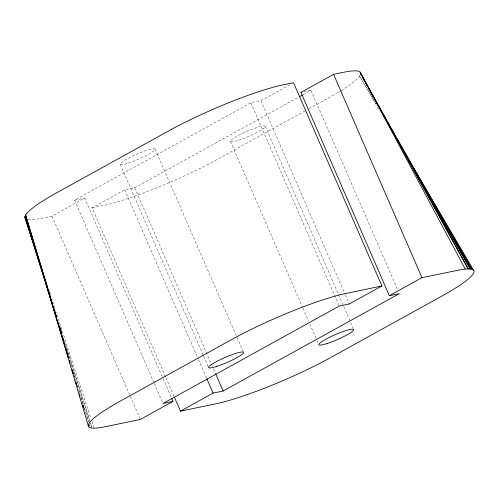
<?xml version="1.0" encoding="UTF-8"?>
<svg xmlns="http://www.w3.org/2000/svg" width="499" height="499" viewBox="0 0 499 499"><rect width="100%" height="100%" fill="white"/><g stroke="black" fill="none" stroke-linecap="round" stroke-linejoin="round"><path stroke-width="0.37" stroke-dasharray="2.5 1.87" d="M153.991 382.795L74.594 200.193L250.847 102.782L260.865 100.711L290.786 84.175M28.069 219.516A89.577 12.618 -23.5 0 0 39.982 218.624L51.977 216.161L84.618 198.122L162.774 377.868M165.562 376.907L92.059 207.858L124.694 189.82L134.718 187.743L298.651 97.137M303.192 94.629L310.964 90.331L398.115 290.761M305.02 110.934L214.071 161.177A92.889 13.086 -23.5 0 1 208.37 164.196M309.031 108.72L331.685 96.17A92.914 13.093 -23.5 0 0 336.632 93.307M304.078 91.76L310.964 90.331M74.594 200.193L84.618 198.122M92.059 207.858L104.166 205.332A89.564 12.618 -23.5 0 0 125.199 199.4L130.75 197.548A89.564 12.618 -23.5 0 0 208.37 164.196M372.996 98.839L359.598 76.016L376.028 104.303M373.389 99.507L376.146 104.21M377.593 106.998L378.766 109.019M260.865 100.711L344.915 294.005M345.227 294.722L349.256 303.991M265.325 126.228L353.099 328.086M250.847 102.782L339.239 306.068M230.457 141.473L302.718 307.665M303.03 308.382L308.613 321.219M309.854 324.069L316.672 339.763M316.984 340.48L318.849 344.759M155.108 149.051L243.5 352.338M134.718 187.743L213.185 368.2M213.491 368.917L215.662 373.907M120.234 164.302L203.355 355.456M203.667 356.174L208.314 366.871M124.694 189.82L198.203 358.868M198.508 359.579L206.574 378.123M165.874 377.618L173.933 396.162M163.086 378.579L171.456 397.834M154.303 383.506L162.986 403.479M51.977 216.161L130.133 395.907M130.445 396.618L140.369 419.441M52.9 302.544L53.387 304.022M54.148 306.361L90.986 418.574M91.953 421.518L93.899 427.431M64.29 340.555L90.176 422.142L65.381 344.316M74.295 375.747L75.68 380.201M77.295 385.409L78.212 388.378M79.135 391.353L80.058 394.322M80.981 397.298L83.283 404.726M84.206 407.702L88.585 421.823L84.256 407.677M71.001 364.519L71.918 367.495M74.201 374.936L76.26 381.635M77.401 385.353L80.146 394.285M81.056 397.26L83.345 404.701M359.941 75.474A89.564 12.618 -23.5 0 1 336.632 93.307M91.828 427.331L90.413 422.884L91.822 427.331M89.97 426.283L89.508 424.799L89.97 426.283M128.517 163.048A19.031 2.682 -23.5 0 0 155.152 149.338A19.031 2.682 -23.5 0 0 129.347 157.647A19.031 2.682 -23.5 0 0 128.517 163.048M238.74 140.225A19.031 2.682 -23.5 0 0 265.368 126.509A19.031 2.682 -23.5 0 0 239.564 134.817A19.031 2.682 -23.5 0 0 238.74 140.225"/><path stroke-width="0.75" d="M174.245 396.873L180.451 411.145L213.085 393.1L223.109 391.029L399.356 293.618L389.339 295.689L300.947 92.409L333.588 74.37L345.582 71.9A89.564 12.618 -23.5 0 1 357.496 71.014L358.981 71.407A89.564 12.618 -23.5 0 1 360.528 74.108M299.949 96.419L302.544 94.991M171.768 398.551L173.01 401.402L140.369 419.441L104.347 426.901A73.946 10.417 -23.5 0 1 103.461 427.069L101.497 427.418A89.602 12.625 -23.5 0 1 89.639 422.516A89.508 12.612 -23.5 0 1 100.305 413.315L102.47 411.837A89.976 12.681 -23.5 0 1 118.681 402.001L233.276 338.665A89.976 12.681 -23.5 0 1 254.546 327.781L258.37 325.959A89.583 12.625 -23.5 0 1 342.607 294.161L381.897 285.952L293.506 82.672L281.399 85.198A89.564 12.618 -23.5 0 0 260.366 91.13L254.814 92.982A89.564 12.618 -23.5 0 0 177.195 126.328A92.914 13.093 -23.5 0 0 171.494 129.347M381.897 285.952L349.256 303.991L339.239 306.068L162.986 403.479L173.01 401.402M389.339 295.689L421.973 277.65L460.851 269.672A89.583 12.625 -23.5 0 1 462.043 283.775L459.872 285.26A89.976 12.681 -23.5 0 1 443.661 295.096L330.675 357.546M329.876 357.989L329.066 358.425A89.976 12.681 -23.5 0 1 307.796 369.31L303.972 371.137A89.508 12.612 -23.5 0 1 274.207 384.292A89.602 12.625 -23.5 0 1 219.735 402.936L217.445 403.466A73.946 10.417 -23.5 0 1 216.491 403.672L180.451 411.145M171.494 129.347L53.88 194.354A92.889 13.086 -23.5 0 0 48.933 197.217A89.564 12.618 -23.5 0 0 25.73 218.649M300.947 92.409L301.571 92.278M400.971 146.494L402.15 148.509M402.942 149.85L403.728 151.197M404.514 152.538L405.699 154.553M406.485 155.894L473.863 270.676M432.359 201.29L433.138 202.638M433.924 203.985L435.097 206.006M435.876 207.347L471.867 269.31L387.024 121.394M380.438 109.911L381.211 111.265M381.985 112.612L386.245 120.047M407.415 158.033L408.182 159.387M412.399 166.828L413.166 168.182M413.927 169.535L418.143 176.977M418.911 178.33L419.678 179.684M420.445 181.037L421.212 182.391M422.36 184.424L424.655 188.485M425.422 189.838L426.19 191.192M427.337 193.219L431.173 199.987M431.934 201.34L470.251 269.017L368.58 88.049M364.775 81.268L362.486 77.202L363.216 78.586M365.536 82.622L367.819 86.689M363.971 79.952L364.725 81.318M365.474 82.678L367.732 86.776M368.487 88.136L373.757 97.692M374.506 99.052L376.764 103.15M377.518 104.509L378.273 105.875M380.531 109.967L381.28 111.333M383.538 115.425L384.292 116.791M385.041 118.157L398.214 142.034M398.969 143.4L401.227 147.492M401.976 148.858L404.234 152.95M404.988 154.316L407.246 158.408M407.995 159.774L468.205 268.93L360.565 72.966M360.128 72.149L465.268 269.086M333.588 74.37L421.973 277.65M215.662 373.907L223.109 391.029M206.885 378.835L213.085 393.1M38.155 257.64L25 217.558L45.072 280.569M40.039 263.378L40.768 265.593M48.578 289.383L49.058 290.861M49.744 292.938L50.231 294.416M47.573 287.898L24.981 216.697L62.082 336.357M48.515 290.867L49.694 294.572M56.287 315.343L56.755 316.821M61.227 330.918L61.695 332.396M46.014 283.532L49.557 294.647M50.031 296.132L51.684 301.321M56.169 315.405L56.643 316.89M59.949 327.263L60.423 328.747M61.128 330.974L61.602 332.453M62.543 337.842L64.62 344.528M65.999 348.988L66.691 351.221M53.63 307.97L25.287 215.699L64.514 344.715M55.002 312.43L56.375 316.896M59.574 327.313L60.03 328.804M60.485 330.294L60.947 331.779M62.774 337.729L63.23 339.22M67.571 353.361L68.032 354.845M64.97 346.206L68.594 358.139M69.274 360.372L70.184 363.359M71.999 369.322L73.359 373.795M76.079 382.745L76.534 384.236M79.709 394.678L80.158 396.169M82.878 405.119L83.564 407.359L82.94 405.126M50.574 297.791L25.624 215.05L88.529 426.514M51.023 299.281L52.145 303.012M53.493 307.484L56.194 316.428M57.99 322.391L59.113 326.115M59.562 327.606L60.915 332.078M61.589 334.318L62.038 335.808M62.487 337.299L63.161 339.532M66.978 352.207L67.658 354.44M68.332 356.679L68.781 358.17M69.455 360.403L69.904 361.894M73.047 372.329L73.496 373.82M76.197 382.764L76.646 384.255M361.725 75.848L360.964 74.488L361.713 75.86M216.909 366.335A19.031 2.682 -23.5 0 0 243.543 352.618A19.031 2.682 -23.5 0 0 217.739 360.927A19.031 2.682 -23.5 0 0 216.909 366.335M327.126 343.505A19.031 2.682 -23.5 0 0 353.76 329.789A19.031 2.682 -23.5 0 0 327.955 338.104A19.031 2.682 -23.5 0 0 327.126 343.505"/></g></svg>
